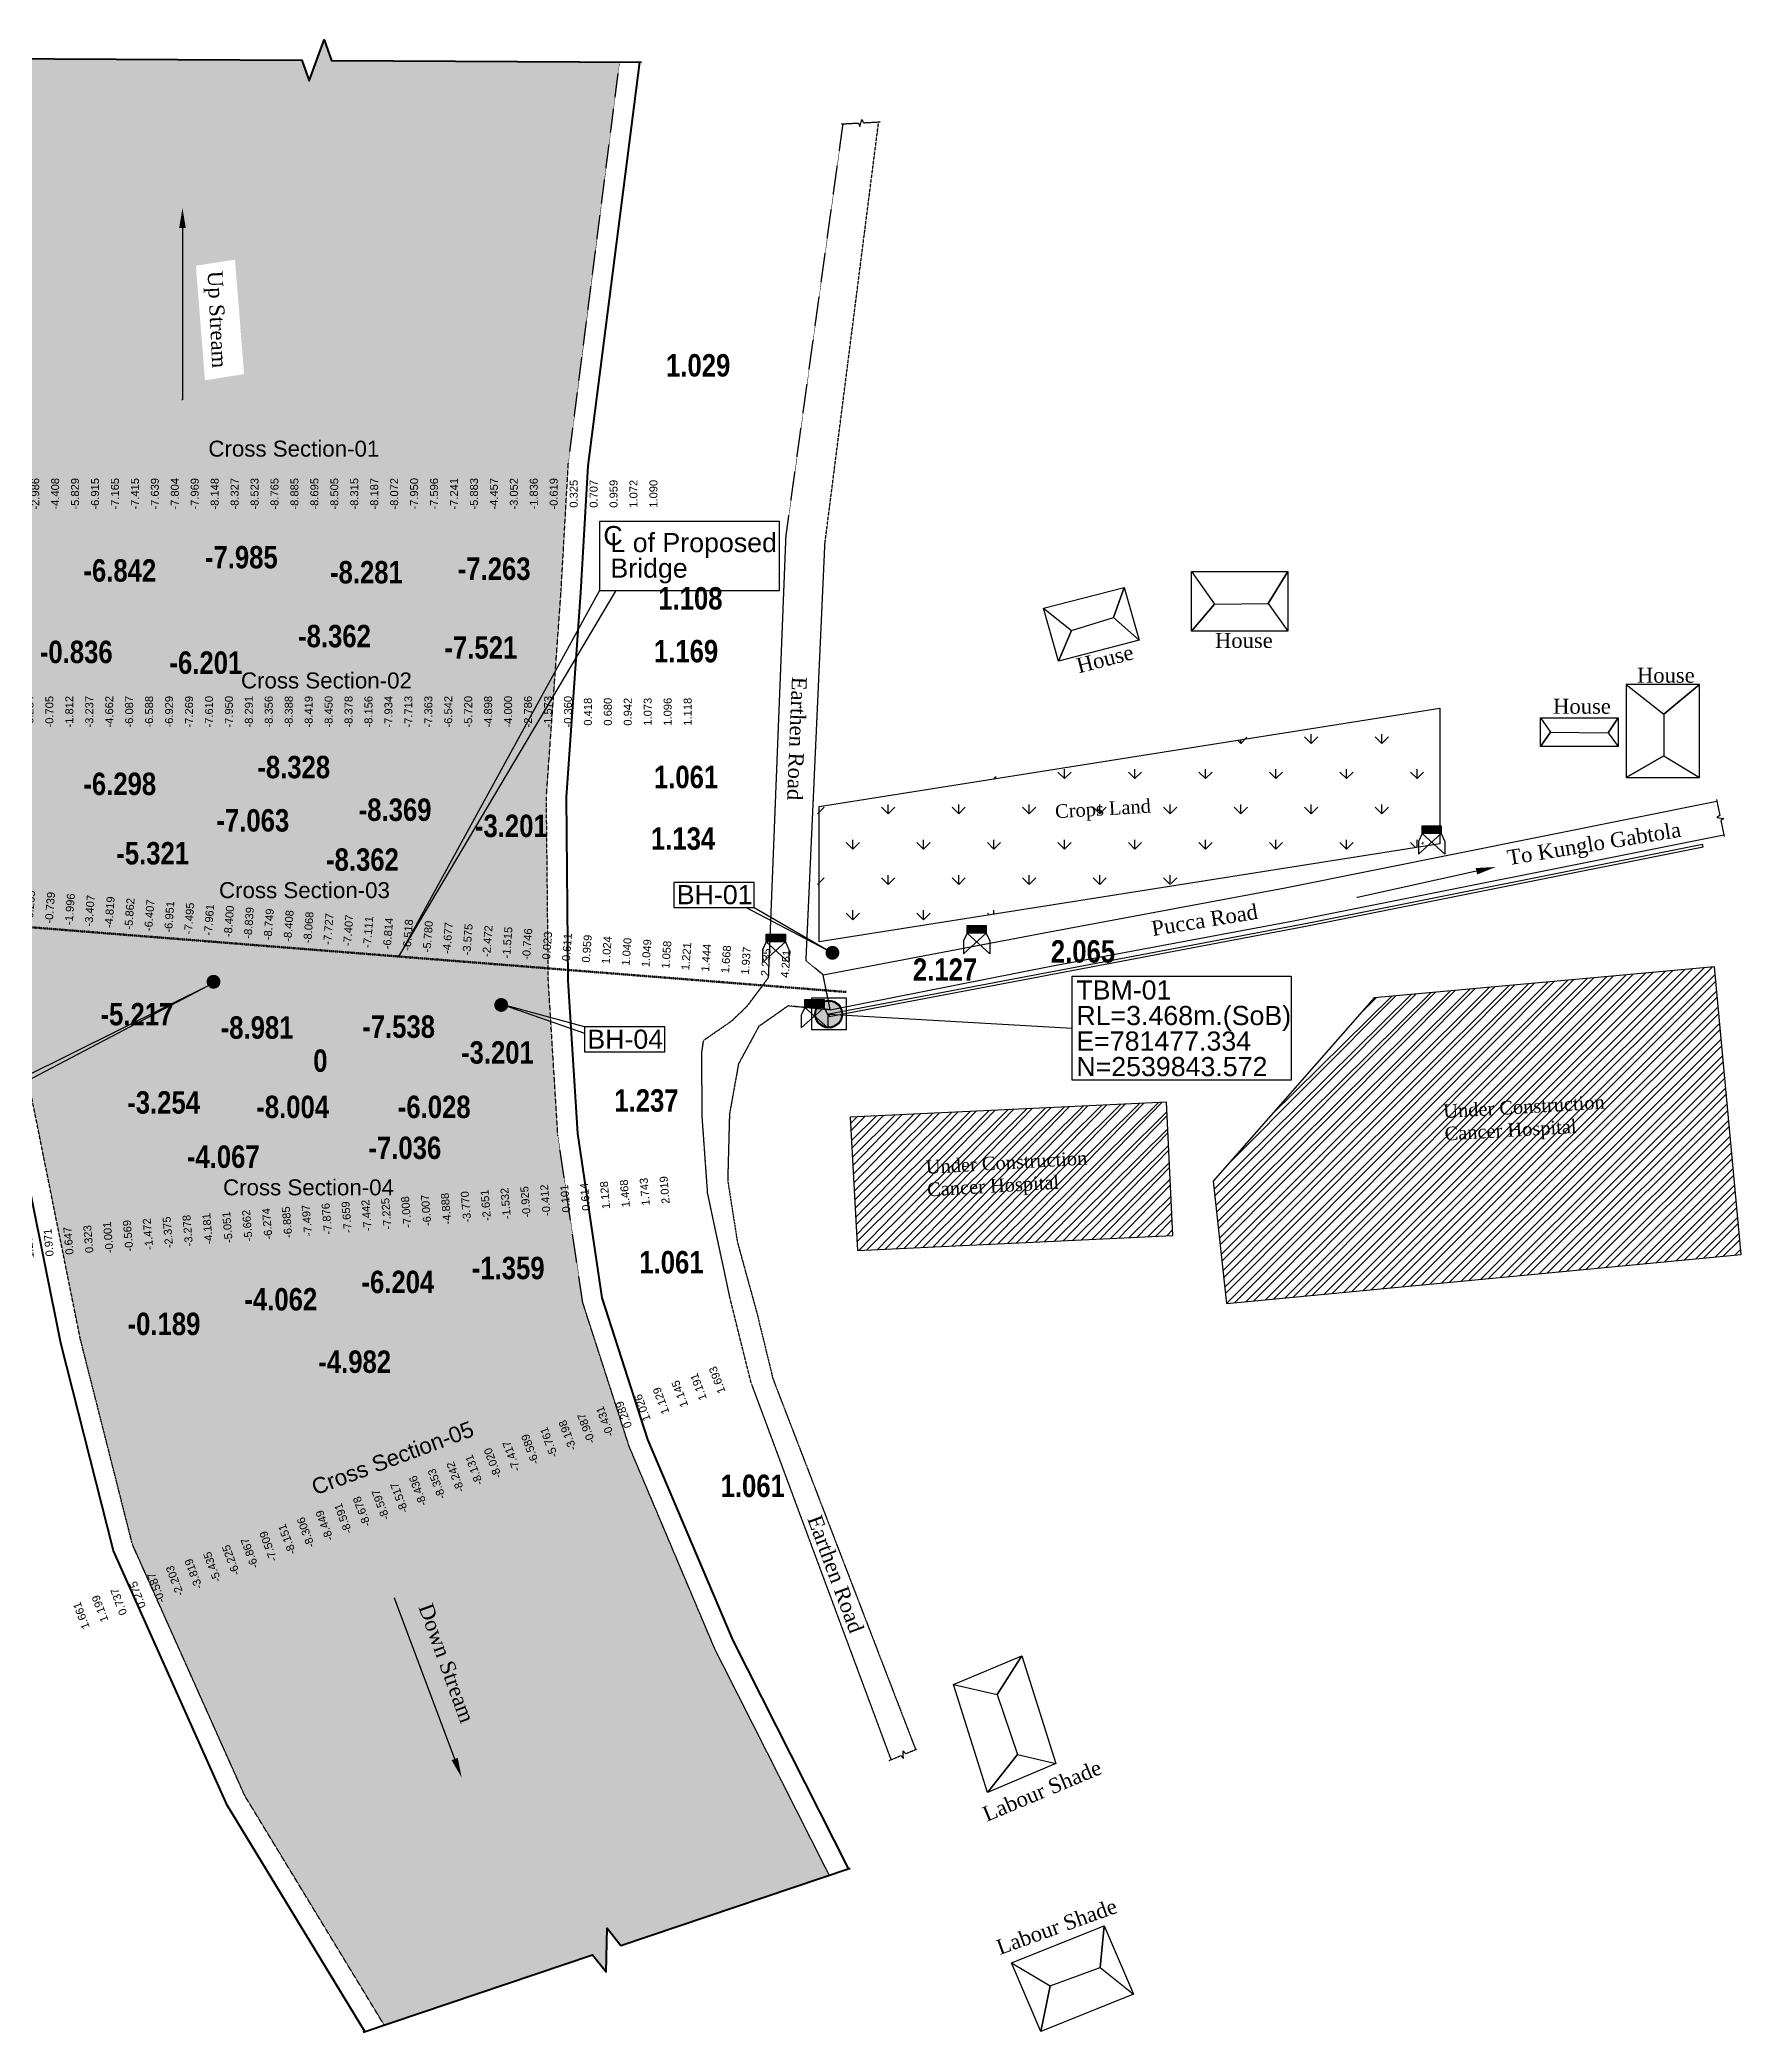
# Model space of a CAD drawing. Header units: inches. Extents: x 215676 to 3518780154, y 2761699 to 325936546.
# Drawn here: x 112227657 to 112398270, y 9362416 to 9562199 of the extents above; entities that cross this region are included whole.
import ezdxf
from ezdxf import colors
from ezdxf.entities.mleader import LeaderData, LeaderLine
from ezdxf.enums import TextEntityAlignment as Align
from ezdxf.math import Vec2, Vec3

# ---------------------------------------------------------------- set-up
doc = ezdxf.new("R2010")
doc.units = ezdxf.units.IN
doc.header["$MEASUREMENT"] = 0
for name, pattern in [('DASHED', [0.75, 0.5, -0.25]), ('DASHED2', [0.375, 0.25, -0.125]), ('DIVIDE2', [0.625, 0.25, -0.125, 0, -0.125, 0, -0.125])]:
    doc.linetypes.add(name, pattern=pattern)
for name, color, linetype in [('BM_TBM', 1, 'Continuous'), ('BORE HOLE', 1, 'Continuous'), ('Chainage_TXT', 7, 'Continuous'), ('Crops Land', 74, 'Continuous'), ('ELECTRIC POLE', 1, 'Continuous'), ('proposed', 1, 'Continuous'), ('RL', 1, 'Continuous'), ('Text', 7, 'Continuous')]:
    doc.layers.add(name, color=color, linetype=linetype)
for name, color, linetype, lineweight in [('Boundary wall', 3, 'Continuous', 30), ('BUILDING', 5, 'Continuous', 30), ('KATCHA ROAD', 7, 'Continuous', 20), ('KHAL+RIVER BANK', 160, 'Continuous', 18), ('Pucca Road', 1, 'Continuous', 30), ('SHED', 7, 'Continuous', 30), ('Water Body', 4, 'Continuous', 18), ('Water Line', 4, 'DASHED', 18)]:
    doc.layers.add(name, color=color, linetype=linetype, lineweight=lineweight)
doc.styles.add('MtXpl_Arial_Narrow', font='ARIALNB.TTF')
doc.styles.get("Standard").update_dxf_attribs({"font": 'times.ttf', "height": 1})
doc.styles.add('text', font='arial.ttf')
doc.styles.add('TR', font='times.ttf')
doc.dimstyles.get("Standard").update_dxf_attribs({"dimtxt": 0.18, "dimasz": 0.18, "dimexe": 0.18, "dimexo": 0.0625, "dimgap": 0.09, "dimtad": 0, "dimtih": 1, "dimtoh": 1, "dimdec": 4, "dimzin": 0, "dimdsep": 46, "dimtxsty": 'Standard', "dimcen": 0.09, "dimadec": 0, "dimazin": 0, "dimtfac": 1, "dimtdec": 4, "dimtofl": 0, "dimtmove": 0, "dimatfit": 3, "dimfxl": 1, "dimtolj": 1, "dimtzin": 0, "dimarcsym": 0})

# ---------------------------------------------------------------- blocks, each defined once
blk = doc.blocks.new('eeee')
at = {"layer": 'ELECTRIC POLE'}
for p, q in [((353314.0216475676, 2673550.959405303), (353313.699718081, 2673550.258974852)), ((353313.699718081, 2673549.118617038), (353315.7394676891, 2673550.959405303)), ((353313.699718081, 2673550.258974852), (353313.699718081, 2673549.118617038)), ((353314.0216475676, 2673551.64898157), (353315.7394676891, 2673551.64898157)), ((353314.0216475676, 2673550.959405303), (353314.0216475676, 2673551.64898157)), ((353315.7394676891, 2673550.959405303), (353314.0216475676, 2673550.959405303)), ((353316.0613971761, 2673549.118617038), (353314.0216475676, 2673550.959405303)), ((353315.7394676891, 2673551.64898157), (353315.7394676891, 2673550.959405303)), ((353315.7394676891, 2673550.959405303), (353316.0613971761, 2673550.258974852)), ((353316.0613971761, 2673550.258974852), (353316.0613971761, 2673549.118617038))]:
    blk.add_line(p, q, dxfattribs=at)
blk.add_solid([(353314.0216475676, 2673551.64898157), (353315.7394676891, 2673551.64898157), (353314.0216475676, 2673550.959405303), (353315.7394676891, 2673550.959405303)], dxfattribs=at)
blk = doc.blocks.new('jhg')
at = {"layer": 'RL', "lineweight": 5, "style": 'text'}
for s, p in [('1.489', (772845.2215620347, 2500598.103621385)), ('1.028', (772847.2215620347, 2500598.103621385)), ('0.568', (772849.2215620347, 2500598.103621385)), ('0.108', (772851.2215620347, 2500598.103621385)), ('-0.863', (772853.2215620347, 2500598.103621385)), ('-1.882', (772855.2215620347, 2500598.103621385)), ('-2.986', (772857.2215620347, 2500598.103621385)), ('-4.408', (772859.2215620347, 2500598.103621385)), ('-5.829', (772861.2215620347, 2500598.103621385)), ('-6.915', (772863.2215620347, 2500598.103621385)), ('-7.165', (772865.2215620347, 2500598.103621385)), ('-7.415', (772867.2215620347, 2500598.103621385)), ('-7.639', (772869.2215620347, 2500598.103621385)), ('-7.804', (772871.2215620347, 2500598.103621385)), ('-7.969', (772873.2215620347, 2500598.103621385)), ('-8.148', (772875.2215620347, 2500598.103621385)), ('-8.327', (772877.2215620347, 2500598.103621385)), ('-8.523', (772879.2215620347, 2500598.103621385)), ('-8.765', (772881.2215620347, 2500598.103621385)), ('-8.885', (772883.2215620347, 2500598.103621385)), ('-8.695', (772885.2215620347, 2500598.103621385)), ('-8.505', (772887.2215620347, 2500598.103621385)), ('-8.315', (772889.2215620347, 2500598.103621385)), ('-8.187', (772891.2215620347, 2500598.103621385)), ('-8.072', (772893.2215620347, 2500598.103621385)), ('-7.950', (772895.2215620347, 2500598.103621385)), ('-7.596', (772897.2215620347, 2500598.103621385)), ('-7.241', (772899.2215620347, 2500598.103621385)), ('-5.883', (772901.2215620347, 2500598.103621385)), ('-4.457', (772903.2215620347, 2500598.103621385)), ('-3.052', (772905.2215620347, 2500598.103621385)), ('-1.836', (772907.2215620347, 2500598.103621385)), ('-0.619', (772909.2215620347, 2500598.103621385)), ('0.325', (772911.2215620347, 2500598.103621385)), ('0.707', (772913.2215620347, 2500598.103621385)), ('0.959', (772915.2215620347, 2500598.103621385)), ('1.072', (772917.2215620347, 2500598.103621385)), ('1.090', (772919.2215620347, 2500598.103621385))]:
    blk.add_text(s, height=0.8, rotation=90, dxfattribs=at).set_placement(p, align=Align.MIDDLE_CENTER)
blk = doc.blocks.new('zxbzcbzb')
at = {"layer": 'RL', "lineweight": 5, "style": 'text'}
for s, p in [('1.044', (772845.8975965708, 2500599.668045709)), ('1.389', (772847.8975965708, 2500599.668045709)), ('1.733', (772849.8975965708, 2500599.668045709)), ('0.709', (772851.8975965708, 2500599.668045709)), ('0.137', (772853.8975965708, 2500599.668045709)), ('-0.284', (772855.8975965708, 2500599.668045709)), ('-0.705', (772857.8975965708, 2500599.668045709)), ('-1.812', (772859.8975965708, 2500599.668045709)), ('-3.237', (772861.8975965708, 2500599.668045709)), ('-4.662', (772863.8975965708, 2500599.668045709)), ('-6.087', (772865.8975965708, 2500599.668045709)), ('-6.588', (772867.8975965708, 2500599.668045709)), ('-6.929', (772869.8975965708, 2500599.668045709)), ('-7.269', (772871.8975965708, 2500599.668045709)), ('-7.610', (772873.8975965708, 2500599.668045709)), ('-7.950', (772875.8975965708, 2500599.668045709)), ('-8.291', (772877.8975965708, 2500599.668045709)), ('-8.356', (772879.8975965708, 2500599.668045709)), ('-8.388', (772881.8975965708, 2500599.668045709)), ('-8.419', (772883.8975965708, 2500599.668045709)), ('-8.450', (772885.8975965708, 2500599.668045709)), ('-8.378', (772887.8975965708, 2500599.668045709)), ('-8.156', (772889.8975965708, 2500599.668045709)), ('-7.934', (772891.8975965708, 2500599.668045709)), ('-7.713', (772893.8975965708, 2500599.668045709)), ('-7.363', (772895.8975965708, 2500599.668045709)), ('-6.542', (772897.8975965708, 2500599.668045709)), ('-5.720', (772899.8975965708, 2500599.668045709)), ('-4.898', (772901.8975965708, 2500599.668045709)), ('-4.000', (772903.8975965708, 2500599.668045709)), ('-2.786', (772905.8975965708, 2500599.668045709)), ('-1.573', (772907.8975965708, 2500599.668045709)), ('-0.360', (772909.8975965708, 2500599.668045709)), ('0.418', (772911.8975965708, 2500599.668045709)), ('0.680', (772913.8975965708, 2500599.668045709)), ('0.942', (772915.8975965708, 2500599.668045709)), ('1.073', (772917.8975965708, 2500599.668045709)), ('1.096', (772919.8975965708, 2500599.668045709)), ('1.118', (772921.8975965708, 2500599.668045709))]:
    blk.add_text(s, height=0.8, rotation=90, dxfattribs=at).set_placement(p, align=Align.MIDDLE_CENTER)
blk = doc.blocks.new('sdbfndn')
at = {"layer": 'RL', "lineweight": 5, "style": 'text'}
for s, p in [('2.169', (772886.1474310823, 2500595.00364748)), ('1.720', (772888.1474310823, 2500595.00364748)), ('0.913', (772890.1474310823, 2500595.00364748)), ('0.270', (772892.1474310823, 2500595.00364748)), ('-0.235', (772894.1474310823, 2500595.00364748)), ('-0.739', (772896.1474310823, 2500595.00364748)), ('-1.996', (772898.1474310823, 2500595.00364748)), ('-3.407', (772900.1474310823, 2500595.00364748)), ('-4.819', (772902.1474310823, 2500595.00364748)), ('-5.862', (772904.1474310823, 2500595.00364748)), ('-6.407', (772906.1474310823, 2500595.00364748)), ('-6.951', (772908.1474310823, 2500595.00364748)), ('-7.495', (772910.1474310823, 2500595.00364748)), ('-7.961', (772912.1474310823, 2500595.00364748)), ('-8.400', (772914.1474310823, 2500595.00364748)), ('-8.839', (772916.1474310823, 2500595.00364748)), ('-8.749', (772918.1474310823, 2500595.00364748)), ('-8.408', (772920.1474310823, 2500595.00364748)), ('-8.068', (772922.1474310823, 2500595.00364748)), ('-7.727', (772924.1474310823, 2500595.00364748)), ('-7.407', (772926.1474310823, 2500595.00364748)), ('-7.111', (772928.1474310823, 2500595.00364748)), ('-6.814', (772930.1474310823, 2500595.00364748)), ('-6.518', (772932.1474310823, 2500595.00364748)), ('-5.780', (772934.1474310823, 2500595.00364748)), ('-4.677', (772936.1474310823, 2500595.00364748)), ('-3.575', (772938.1474310823, 2500595.00364748)), ('-2.472', (772940.1474310823, 2500595.00364748)), ('-1.515', (772942.1474310823, 2500595.00364748)), ('-0.746', (772944.1474310823, 2500595.00364748)), ('0.023', (772946.1474310823, 2500595.00364748)), ('0.611', (772948.1474310823, 2500595.00364748)), ('0.959', (772950.1474310823, 2500595.00364748)), ('1.024', (772952.1474310823, 2500595.00364748)), ('1.040', (772954.1474310823, 2500595.00364748)), ('1.049', (772956.1474310823, 2500595.00364748)), ('1.058', (772958.1474310823, 2500595.00364748)), ('1.221', (772960.1474310823, 2500595.00364748)), ('1.444', (772962.1474310823, 2500595.00364748)), ('1.668', (772964.1474310823, 2500595.00364748)), ('1.937', (772966.1474310823, 2500595.00364748)), ('2.235', (772968.1474310823, 2500595.00364748)), ('4.251', (772970.1474310823, 2500595.00364748))]:
    blk.add_text(s, height=0.8, rotation=90, dxfattribs=at).set_placement(p, align=Align.MIDDLE_CENTER)
blk = doc.blocks.new('dfgnfgjm')
at = {"layer": 'RL', "lineweight": 5, "style": 'text'}
for s, p in [('1.809', (773051.0267442473, 2500607.305582792)), ('1.860', (773053.0267442473, 2500607.305582792)), ('1.765', (773055.0267442473, 2500607.305582792)), ('1.512', (773057.0267442473, 2500607.305582792)), ('1.260', (773059.0267442473, 2500607.305582792)), ('0.971', (773061.0267442473, 2500607.305582792)), ('0.647', (773063.0267442473, 2500607.305582792)), ('0.323', (773065.0267442473, 2500607.305582792)), ('-0.001', (773067.0267442473, 2500607.305582792)), ('-0.569', (773069.0267442473, 2500607.305582792)), ('-1.472', (773071.0267442473, 2500607.305582792)), ('-2.375', (773073.0267442473, 2500607.305582792)), ('-3.278', (773075.0267442473, 2500607.305582792)), ('-4.181', (773077.0267442473, 2500607.305582792)), ('-5.051', (773079.0267442473, 2500607.305582792)), ('-5.662', (773081.0267442473, 2500607.305582792)), ('-6.274', (773083.0267442473, 2500607.305582792)), ('-6.885', (773085.0267442473, 2500607.305582792)), ('-7.497', (773087.0267442473, 2500607.305582792)), ('-7.876', (773089.0267442473, 2500607.305582792)), ('-7.659', (773091.0267442473, 2500607.305582792)), ('-7.442', (773093.0267442473, 2500607.305582792)), ('-7.225', (773095.0267442473, 2500607.305582792)), ('-7.008', (773097.0267442473, 2500607.305582792)), ('-6.007', (773099.0267442473, 2500607.305582792)), ('-4.888', (773101.0267442473, 2500607.305582792)), ('-3.770', (773103.0267442473, 2500607.305582792)), ('-2.651', (773105.0267442473, 2500607.305582792)), ('-1.532', (773107.0267442473, 2500607.305582792)), ('-0.925', (773109.0267442473, 2500607.305582792)), ('-0.412', (773111.0267442473, 2500607.305582792)), ('0.101', (773113.0267442473, 2500607.305582792)), ('0.614', (773115.0267442473, 2500607.305582792)), ('1.128', (773117.0267442473, 2500607.305582792)), ('1.468', (773119.0267442473, 2500607.305582792)), ('1.743', (773121.0267442473, 2500607.305582792)), ('2.019', (773123.0267442473, 2500607.305582792))]:
    blk.add_text(s, height=0.8, rotation=90, dxfattribs=at).set_placement(p, align=Align.MIDDLE_CENTER)
blk = doc.blocks.new('dffmhdsrt')
at = {"layer": 'RL', "lineweight": 5, "style": 'text'}
for s, p in [('1.661', (773047.0487033459, 2500611.948592406)), ('1.199', (773049.0487033459, 2500611.948592406)), ('0.737', (773051.0487033459, 2500611.948592406)), ('0.275', (773053.0487033459, 2500611.948592406)), ('-0.587', (773055.0487033459, 2500611.948592406)), ('-2.203', (773057.0487033459, 2500611.948592406)), ('-3.819', (773059.0487033459, 2500611.948592406)), ('-5.435', (773061.0487033459, 2500611.948592406)), ('-6.225', (773063.0487033459, 2500611.948592406)), ('-6.867', (773065.0487033459, 2500611.948592406)), ('-7.509', (773067.0487033459, 2500611.948592406)), ('-8.151', (773069.0487033459, 2500611.948592406)), ('-8.306', (773071.0487033459, 2500611.948592406)), ('-8.449', (773073.0487033459, 2500611.948592406)), ('-8.591', (773075.0487033459, 2500611.948592406)), ('-8.678', (773077.0487033459, 2500611.948592406)), ('-8.597', (773079.0487033459, 2500611.948592406)), ('-8.517', (773081.0487033459, 2500611.948592406)), ('-8.436', (773083.0487033459, 2500611.948592406)), ('-8.353', (773085.0487033459, 2500611.948592406)), ('-8.242', (773087.0487033459, 2500611.948592406)), ('-8.131', (773089.0487033459, 2500611.948592406)), ('-8.020', (773091.0487033459, 2500611.948592406)), ('-7.417', (773093.0487033459, 2500611.948592406)), ('-6.589', (773095.0487033459, 2500611.948592406)), ('-5.761', (773097.0487033459, 2500611.948592406)), ('-3.198', (773099.0487033459, 2500611.948592406)), ('-0.987', (773101.0487033459, 2500611.948592406)), ('-0.431', (773103.0487033459, 2500611.948592406)), ('0.289', (773105.0487033459, 2500611.948592406)), ('1.026', (773107.0487033459, 2500611.948592406)), ('1.129', (773109.0487033459, 2500611.948592406)), ('1.145', (773111.0487033459, 2500611.948592406)), ('1.191', (773113.0487033459, 2500611.948592406)), ('1.693', (773115.0487033459, 2500611.948592406))]:
    blk.add_text(s, height=0.8, rotation=90, dxfattribs=at).set_placement(p, align=Align.MIDDLE_CENTER)

msp = doc.modelspace()

# ---------------------------------------------------------------- hatches: boundary and pattern name
at = {"layer": 'BM_TBM', "ltscale": 0.2}
h = msp.add_hatch(color=2, dxfattribs=at)
h.set_gradient(color1=(255, 255, 0), color2=(255, 255, 92), one_color=1, tint=0.6800000071525574)
edge = h.paths.add_edge_path()
edge.add_ellipse((112306763.5709307, 9464502.897827148), major_axis=(941.6691610913823, 941.6691610913823), ratio=0.9999999985270128, start_angle=0, end_angle=360)
h = msp.add_hatch(color=2, dxfattribs=at)
h.set_gradient(color1=(255, 255, 0), color2=(255, 255, 92), one_color=1, tint=0.6800000071525574)
edge = h.paths.add_edge_path()
edge.add_ellipse((112306763.5709307, 9464502.897827148), major_axis=(941.6691610913823, 941.6691610913823), ratio=0.9999999985270128, start_angle=0, end_angle=360)
at = {"layer": 'BORE HOLE', "ltscale": 0.2}
for points in [[(112307783.5343859, 9470917.236291885, 1), (112306497.3557818, 9470382.62396431, 1)], [(112245717.2868426, 9468011.956142426, 1), (112244431.1082385, 9467477.34381485, 1)], [(112274567.3220904, 9465690.551605225, 1), (112273281.1435015, 9465155.939277649, 1)]]:
    msp.add_hatch(color=256, dxfattribs=at).paths.add_polyline_path(points)
at = {"layer": 'BUILDING', "lineweight": 20, "ltscale": 0.2}
h = msp.add_hatch(dxfattribs=at)
h.set_pattern_fill('ANSI32', color=256, scale=3371.745232298785, style=0)
h.set_pattern_definition([(45, (-660144862.4290693, -2491106631.102173), (-894.0689693219556, 894.0689693219558), []), (45, (-660144266.3830793, -2491106631.102173), (-894.0689693219556, 894.0689693219558), [])])
h.paths.add_polyline_path([(112345322.7764971, 9447738.414318085), (112346666.2328722, 9435488.012458801), (112398270.1997149, 9440387.501699448), (112395591.40815, 9469259.538835526), (112361462.6937945, 9466129.5817585)])
h.paths.add_polyline_path([(112340642.82531, 9455676.565038681), (112308915.5690081, 9454155.607416153), (112309639.5810168, 9440791.67432785), (112341283.6760027, 9442308.385976791)])
h.paths.add_polyline_path([(112368208.3075556, 9450956.637590596), (112384761.4879116, 9451925.646982515), (112384458.3399314, 9457104.196573956), (112367905.1595754, 9456135.187182037)], flags=24)
h.paths.add_polyline_path([(112316316.5974879, 9445356.835012624), (112332869.7778438, 9446325.844404543), (112332566.6298636, 9451504.393995984), (112316013.4495077, 9450535.384604065)], flags=24)
at = {"layer": 'Crops Land'}
h = msp.add_hatch(dxfattribs=at)
h.set_pattern_fill('GRASS', color=256, scale=5000)
h.set_pattern_definition([(90, (-660144862.4290693, -2491106631.102173), (-3535.533904999999, 3535.533904999999), [937.5, -6133.567814999999]), (45, (-660144862.4290693, -2491106631.102173), (-3535.533905932738, 3535.533905932738), [937.5000000000001, -4062.5]), (135, (-660144862.4290693, -2491106631.102173), (-3535.533905932738, -3535.533905932738), [937.5, -4062.5])])
h.paths.add_polyline_path([(112368047.9659197, 9481578.420684814), (112368047.9659197, 9495168.9920578), (112305820.3137286, 9485337.514032364), (112305820.3137286, 9471746.942659378)])
h.paths.add_polyline_path([(112329145.8321024, 9483318.754916176), (112339205.5415022, 9483907.641926331), (112339036.4110284, 9486796.826757574), (112328976.7016286, 9486207.939747421)], flags=24)
at = {"layer": 'Water Line', "linetype": 'Continuous', "lineweight": 9, "ltscale": 15, "true_color": 0x7aafdf}
h = msp.add_hatch(dxfattribs=at)
h.set_pattern_fill('ANSI33', color=143, scale=8000, angle=25)
h.set_pattern_definition([(70, (-660144862.4290693, -2491106631.102173), (-1879.385241571816, 684.0402866513374), []), (70, (-660143580.7163007, -2491106033.429696), (-1879.385241571816, 684.0402866513374), [999.9999999999993, -499.9999999999997])])
h.paths.add_polyline_path([(112280653.5686724, 9519671.77158928), (112285798.1209185, 9559962.20834732), (112256913.8580248, 9560134.175106049), (112256176.1392291, 9562199.211807251), (112254651.6299822, 9558086.999031067), (112253913.9111865, 9560152.035736084), (112225034.8856432, 9560323.97131157), (112223047.0480273, 9546872.626403809), (112221426.0688097, 9536275.814277649), (112220730.1987231, 9516954.05693245), (112221692.7786028, 9499864.423732758), (112223214.1754839, 9478205.075429916), (112223383.8624804, 9477079.740093231), (112278598.3896563, 9472777.00863266), (112278455.3294146, 9486312.969892502), (112279928.3233416, 9506906.403596878)])
h.paths.add_polyline_path([(112278598.3896563, 9472777.00863266), (112223383.8624804, 9477079.740093231), (112224360.813225, 9470600.76817894), (112278786.8336413, 9465606.586093903), (112278650.9045336, 9467808.19706726)])
h.paths.add_polyline_path([(112278786.8336413, 9465606.586093903), (112224360.813225, 9470600.76817894), (112225636.9053271, 9462137.941532135), (112231714.9757769, 9431945.098218918), (112236941.2277758, 9411331.420240402), (112248222.9123614, 9386104.331453323), (112262192.2305682, 9363128.535959244), (112283071.154793, 9370164.3794384), (112284439.9173815, 9368451.167675018), (112284545.3140032, 9372835.607656479), (112285914.076607, 9371122.39589119), (112306820.7429583, 9378167.588001251), (112295356.124718, 9400833.997255325), (112286762.5122454, 9421150.038619995), (112282099.4838488, 9435594.815158844), (112279606.2124102, 9452335.306316376)])
h.paths.add_polyline_path([(112243305.2281268, 9539550.192918777), (112244215.8761218, 9528063.528446198), (112248138.8086321, 9528675.941785812), (112247228.1606371, 9540162.606258392)], flags=16)

# ---------------------------------------------------------------- linework, layer by layer
for points in [[(112283790.9970023, 9506964.692982763), (112301826.5363995, 9506964.692982763), (112301826.5363995, 9513905.014320806), (112283790.9970023, 9513905.014320806)], [(112291242.150973, 9475202.79342604), (112299301.4950852, 9475202.79342604), (112299301.4950852, 9477707.801932998), (112291242.150973, 9477707.801932998)], [(112282271.9953014, 9460707.884862777), (112290331.3394136, 9460707.884862777), (112290331.3394136, 9463212.893369734), (112282271.9953014, 9463212.893369734)]]:
    msp.add_lwpolyline(points, close=True)
for points in [[(112283790.9970023, 9506964.692982763), (112263667.1525292, 9470278.927859336), (112285464.7358117, 9506964.692982763)], [(112299301.4950852, 9475202.79342604), (112307236.7097722, 9470586.671725072), (112298472.4397263, 9475202.79342604)], [(112216453.1402424, 9453425.399956822), (112245181.6873302, 9467689.094894156), (112216453.1402424, 9452593.264200687)], [(112282271.9953014, 9463212.893369734), (112274028.8136957, 9465470.707920909), (112282271.9953014, 9462579.554816604)]]:
    msp.add_lwpolyline(points)
at = {"elevation": -10495.00355915564}
msp.add_lwpolyline([(112331175.311928, 9468323.768770218), (112353132.8057635, 9468323.768770218), (112353132.8057635, 9457869.47857666), (112331175.311928, 9457869.47857666)], close=True, dxfattribs=at)
at = {"layer": 'BM_TBM', "elevation": -8464.184627298235}
msp.add_lwpolyline([(112305063.4046099, 9466121.459415436), (112308506.3841937, 9466121.459415436), (112308506.3841937, 9462926.163633347), (112305063.4046099, 9462926.163633347)], close=True, dxfattribs=at)
at = {"layer": 'BM_TBM'}
for major_axis, ratio, start_param, end_param in [((941.6691610913823, 941.6691610913823), 0.9999999985270126, 5.497787143045644, 11.78097245022523), ((941.6691610913823, 941.6691610913823), 0.9999999985270126, 5.497787143045644, 11.78097245022523), ((-987.5904524701356, 987.5904524701365), 0.9999999992006499, 3.926990817386916, 10.2101761245665), ((-987.5904524701356, 987.5904524701365), 0.9999999992006499, 3.926990817386916, 10.2101761245665), ((972.2833554080814, 972.2833554080814), 0.999999998828293, 5.497787143196285, 11.78097245037587), ((972.2833554080814, 972.2833554080814), 0.999999998828293, 5.497787143196285, 11.78097245037587), ((956.9762582384941, 956.9762582384941), 0.9999999986687579, 5.497787143116517, 11.7809724502961), ((956.9762582384941, 956.9762582384941), 0.9999999986687579, 5.497787143116517, 11.7809724502961), ((-926.3620634861194, 926.3620634861194), 0.9999999998729082, 3.926990817050788, 10.21017612423037), ((-926.3620634861194, 926.3620634861194), 0.9999999998729082, 3.926990817050788, 10.21017612423037)]:
    msp.add_ellipse((112306763.5709307, 9464502.897827148, 3468), major_axis=major_axis, ratio=ratio, start_param=start_param, end_param=end_param, dxfattribs=at)
msp.add_point((112306763.5709307, 9464502.897827148, 3468), dxfattribs=at)
msp.add_point((112306763.5709307, 9464502.897827148, 3468), dxfattribs=at)
at = {"layer": 'Boundary wall', "lineweight": 30}
msp.add_lwpolyline([(112394400.5779955, 9481509.952358246), (112354747.9268267, 9473589.964931488), (112306763.2236712, 9464502.703044891), (112306809.7414324, 9464257.068971634), (112354795.6700823, 9473344.56293869), (112394449.5443347, 9481264.794662476)], close=True, dxfattribs=at)
at = {"layer": 'BUILDING', "lineweight": 30}
for points in [[(112361462.6937945, 9466129.5817585), (112345322.7764971, 9447738.414318085), (112346666.2328722, 9435488.012458801), (112398270.1997149, 9440387.501699448), (112395591.40815, 9469259.538835526)], [(112340642.82531, 9455676.565038681), (112308915.5690081, 9454155.607416153), (112309639.5810168, 9440791.67432785), (112341283.6760027, 9442308.385976791), (112340642.82531, 9455676.565038681)]]:
    msp.add_lwpolyline(points, close=True, dxfattribs=at)
at = {"layer": 'Crops Land'}
msp.add_lwpolyline([(112305820.3137286, 9485337.514032364), (112368047.9659197, 9495168.9920578), (112368047.9659197, 9481578.420684814), (112305820.3137286, 9471746.942659378)], close=True, dxfattribs=at)
at = {"layer": 'KATCHA ROAD', "linetype": 'DASHED2', "lineweight": 25, "ltscale": 2}
for p, q in [((112314010.5415576, 9390150.179000854, 6926), (112314257.2469256, 9389880.53322792, 6926)), ((112314257.2469256, 9389880.53322792, 6926), (112314225.9223101, 9390610.81281662, 6926)), ((112314225.9223101, 9390610.81281662, 6926), (112314472.6276629, 9390341.167041779, 6926))]:
    msp.add_line(p, q, dxfattribs=at)
for points in [[(112300738.1676714, 9468172.460271835), (112302489.5999835, 9512430.399902344), (112308212.134743, 9553779.438709259)], [(112306918.8854449, 9464927.77528572), (112306205.6647418, 9468440.157554626), (112304498.8150408, 9469860.611749649), (112306395.694298, 9511746.146007538), (112311774.9743426, 9553966.781808853)], [(112308032.3830645, 9553769.986913681), (112309743.8994524, 9553859.98276329), (112309886.7607348, 9553523.585638046), (112310100.3483355, 9554222.63488388), (112310243.2096484, 9553886.23775673), (112311954.7260058, 9553976.233606339)]]:
    msp.add_lwpolyline(points, dxfattribs=at)
for points, elevation in [([(112299028.1624224, 9427368.533706665), (112296909.7787402, 9435876.074338913), (112294629.9182818, 9446528.847415924), (112294093.4762957, 9454052.360359192), (112294029.3449023, 9460536.820026398), (112294218.4918749, 9461873.809335709), (112297043.5749743, 9463823.1921978), (112298612.3790057, 9465325.4431324), (112300738.1676714, 9468172.460271835), (112300738.1676714, 9468172.460271835)], 10989), ([(112306918.8854449, 9464927.77528572), (112302687.131798, 9465319.22003746), (112299751.1779406, 9463265.225177765), (112297713.953377, 9459500.46275711), (112296814.752373, 9454468.756233215), (112296636.2692187, 9447816.331729889), (112297607.7382739, 9441642.417417526), (112299582.0218127, 9434459.241977692), (112301174.1864398, 9427924.747594833), (112315478.6924517, 9390756.990711212)], 10989), ([(112299028.1624224, 9427368.533706665), (112313004.476784, 9389734.355329514)], 2863), ([(112312838.1257708, 9389665.599636078), (112314010.5415576, 9390150.179000854)], 2863), ([(112314472.6276629, 9390341.167041779), (112315645.0434496, 9390825.746408463)], 6926)]:
    msp.add_lwpolyline(points, dxfattribs=dict(at, elevation=elevation))
at = {"layer": 'KHAL+RIVER BANK', "lineweight": 40, "ltscale": 15}
for points in [[(112222834.9451067, 9560337.068986893), (112253913.9111865, 9560152.035736084), (112254651.6299822, 9558086.999031067), (112256176.1392291, 9562199.211807251), (112256913.8580248, 9560134.175106049), (112287992.8241045, 9559949.141853333)], [(112260249.5952685, 9362473.900798798), (112246448.5709307, 9385172.897827148), (112235044.9959948, 9410672.546899796), (112229764.1092761, 9431501.718137741), (112223666.5682147, 9461791.281930923), (112221224.6670611, 9477985.556684494), (112219696.7231371, 9499738.112035751), (112218728.1714098, 9516933.769062042), (112219431.5368426, 9536463.644382477), (112221069.2773669, 9547170.030138016), (112223014.9419177, 9560335.997348785)], [(112308735.6361163, 9378812.874528885), (112297171.570946, 9401675.897827148), (112288638.7719653, 9421848.170871735), (112284053.3903124, 9436052.419149399), (112281597.0969012, 9452544.629907608), (112280650.2527392, 9467880.435922623), (112280456.0845263, 9486252.090902328), (112281924.2721789, 9506778.32959938), (112282646.3624957, 9519488.164791107), (112287812.8273089, 9559950.21349144)], [(112260079.0199664, 9362416.419811249), (112283071.154793, 9370164.3794384), (112284439.9173815, 9368451.167675018), (112284545.3140032, 9372835.607656479), (112285914.076607, 9371122.39589119), (112308906.2114336, 9378870.355516434)]]:
    msp.add_lwpolyline(points, dxfattribs=at)
at = {"layer": 'proposed', "linetype": 'DIVIDE2', "lineweight": 53, "ltscale": 4, "elevation": 3468}
msp.add_lwpolyline([(112218808.2303774, 9473839.41992569), (112308526.074681, 9466718.435792983)], dxfattribs=at)
at = {"layer": 'Pucca Road', "ltscale": 0.5, "elevation": 9024}
for points in [[(112306205.6647418, 9468440.157554626), (112328372.4947131, 9472656.758369446), (112352534.3180163, 9477174.806869507), (112395825.5472338, 9485846.789548874)], [(112395788.6379321, 9486022.964754105), (112396125.9132159, 9484413.084754944), (112395815.4076006, 9484220.319005966), (112396538.9446948, 9484116.474924088), (112396228.4390643, 9483923.709178925), (112396565.7143481, 9482313.82917595)], [(112306918.8854449, 9464927.77528572), (112329045.6436236, 9469294.01540947), (112353212.9852526, 9473813.095788956), (112396528.8050463, 9482490.004383087)]]:
    msp.add_lwpolyline(points, dxfattribs=at)
at = {"layer": 'SHED', "lineweight": 30}
for points in [[(112343145.4015429, 9508877.095470428), (112352803.7666094, 9508877.095470428), (112352803.7666094, 9502908.41583252), (112343145.4015429, 9502908.41583252)], [(112328309.3511279, 9505196.411317825), (112336412.1448596, 9507285.448957443), (112337906.738991, 9501996.93208313), (112329803.9452746, 9499907.894443512)], [(112394085.4630663, 9497568.601861954), (112386736.2686694, 9497568.601861954), (112386736.2686694, 9488235.110866547), (112394085.4630663, 9488235.110866547)], [(112378141.4376757, 9494208.543989182), (112385926.6118243, 9494208.543989182), (112385926.6118243, 9491346.27607727), (112378141.4376757, 9491346.27607727)], [(112319295.880852, 9397261.453073502), (112326148.24984, 9400164.510557175), (112329559.4487536, 9389352.693172455), (112322707.0797656, 9386449.63569069)], [(112325089.2722666, 9369364.900978088), (112334381.208195, 9373086.045434952), (112337341.3003886, 9366211.720726013), (112328049.3644602, 9362490.57626915)]]:
    msp.add_lwpolyline(points, close=True, dxfattribs=at)
for points in [[(112343145.4015429, 9508877.095470428), (112345458.5014117, 9505623.526985168), (112343145.4015429, 9502908.41583252), (112345458.5014117, 9505623.526985168), (112350851.9497454, 9505678.102285385), (112352803.7666094, 9508877.095470428), (112350851.9497454, 9505678.102285385), (112352803.7666094, 9502908.41583252)], [(112328309.3511279, 9505196.411317825), (112331105.4726794, 9502974.483070374), (112329803.9452746, 9499907.894443512), (112331105.4726794, 9502974.483070374), (112335335.5033801, 9504268.604585648), (112336412.1448596, 9507285.448957443), (112335335.5033801, 9504268.604585648), (112337906.738991, 9501996.93208313)], [(112386736.2686694, 9497568.601861954), (112390513.8559649, 9494574.492269516), (112394085.4630663, 9497568.601861954), (112390513.8559649, 9494574.492269516), (112390513.8559649, 9490410.86929512), (112386736.2686694, 9488235.110866547), (112390513.8559649, 9490410.86929512), (112394085.4630663, 9488235.110866547)], [(112378141.4376757, 9494208.543989182), (112379139.0657732, 9492786.10344696), (112378141.4376757, 9491346.27607727), (112379139.0657732, 9492786.10344696), (112384930.3003161, 9492696.742553711), (112385926.6118243, 9494208.543989182), (112384930.3003161, 9492696.742553711), (112385926.6118243, 9491346.27607727)], [(112319295.880852, 9397261.453073502), (112323666.416878, 9396273.322500229), (112326148.24984, 9400164.510557175), (112323666.416878, 9396273.322500229), (112325697.1986773, 9390267.822271347), (112322707.0797656, 9386449.63569069), (112325697.1986773, 9390267.822271347), (112329559.4487536, 9389352.693172455)], [(112325089.2722666, 9369364.900978088), (112328966.4777873, 9367070.317045212), (112328049.3644602, 9362490.57626915), (112328966.4777873, 9367070.317045212), (112333979.0880167, 9368914.127473831), (112334381.208195, 9373086.045434952), (112333979.0880167, 9368914.127473831), (112337341.3003886, 9366211.720726013)]]:
    msp.add_lwpolyline(points, dxfattribs=at)
at = {"layer": 'Water Body', "linetype": 'DASHED2', "lineweight": 30, "ltscale": 15}
for points in [[(112262192.2305682, 9363128.535959244), (112248222.9123614, 9386104.331453323), (112236941.2277758, 9411331.420240402), (112231714.9757769, 9431945.098218918), (112225636.9053271, 9462137.941532135), (112223214.1754839, 9478205.075429916), (112221692.7786028, 9499864.423732758), (112220730.1987231, 9516954.05693245), (112221426.0688097, 9536275.814277649), (112223047.0480273, 9546872.626403809), (112225034.8856432, 9560323.97131157)], [(112306820.7429583, 9378167.588001251), (112295356.124718, 9400833.997255325), (112286762.5122454, 9421150.038619995), (112282099.4838488, 9435594.815158844), (112279606.2124102, 9452335.306316376), (112278650.9045336, 9467808.19706726), (112278455.3294146, 9486312.969892502), (112279928.3233416, 9506906.403596878), (112280653.5686724, 9519671.77158928), (112285798.1209185, 9559962.20834732)]]:
    msp.add_lwpolyline(points, dxfattribs=at)

# ---------------------------------------------------------------- block references
at = {"layer": 'Chainage_TXT', "xscale": 1000, "yscale": 1000, "zscale": 1000}
for name, p in [('jhg', (-660630032.3748701, -2491081424.155331)), ('zxbzcbzb', (-660629283.6934888, -2491104842.631633))]:
    msp.add_blockref(name, p, dxfattribs=at)
for name, p, rotation in [('sdbfndn', (-848581426.0117872, -2425106471.000172, 17825.1864751212), 355.6388684041351), ('dfgnfgjm', (-446010682.9545362, -2547710961.029019), 4.864204723822248), ('dffmhdsrt', (256077759.1908953, -2604016982.20911), 20.3290875241062)]:
    msp.add_blockref(name, p, dxfattribs=dict(at, rotation=rotation))
at = {"layer": 'Text', "xscale": 1123.915077434745, "yscale": 1123.915077434745, "zscale": 1123.915077434745}
for p in [(-284728689.7698438, -2995361620.487381, -3.045521168587584e-07), (-284794468.7698286, -2995372499.487382, -3.045521168587584e-07), (-284774316.7698438, -2995371605.487381, -3.045521168587584e-07), (-284790585.7698286, -2995379052.487381, -3.045521168587584e-07)]:
    msp.add_blockref('eeee', p, dxfattribs=at)

# ---------------------------------------------------------------- texts
at = {"layer": 'RL', "style": 'MtXpl_Arial_Narrow'}
for s, p in [('1.029', (112290455.0451891, 9528437.242189407)), ('-6.842', (112232025.1557086, 9507866.009271622)), ('-7.985', (112244212.4452746, 9509199.008571625)), ('-8.281', (112256755.5692675, 9507688.27466774)), ('-7.263', (112269565.5606005, 9508043.740953445)), ('1.108', (112289672.5797808, 9505071.816841125)), ('-0.836', (112227657.9993975, 9499699.347820282)), ('-8.362', (112253553.0663683, 9501289.86985588)), ('-7.521', (112268231.1900256, 9500134.602239609)), ('1.169', (112289238.5562823, 9499775.812421799)), ('-6.201', (112240654.1147234, 9498623.868337631)), ('-8.328', (112249466.06234, 9488152.977319717)), ('-6.298', (112232018.2564776, 9486470.076244354)), ('1.061', (112289238.5562823, 9487158.651563644)), ('-8.369', (112259630.3077166, 9483877.700170517)), ('-7.063', (112245364.7057269, 9482808.882341385)), ('-3.201', (112271288.0048144, 9482257.091262817)), ('-5.321', (112235320.9571154, 9479509.05771637)), ('1.134', (112288939.2604754, 9480981.42071724)), ('-8.362', (112256356.3527758, 9478874.332963943)), ('2.065', (112329045.5709155, 9469668.897829056, 2073)), ('2.127', (112315210.0081255, 9467841.85534668)), ('-5.217', (112233739.8492663, 9463370.230060577)), ('-8.981', (112245790.0866168, 9462032.69336319)), ('-7.538', (112259982.5945208, 9462121.862670898)), ('-3.201', (112269890.5680468, 9459535.955669403)), ('0', (112255075.7502978, 9458714.015932083)), ('-3.254', (112236420.1927722, 9454523.064310074)), ('-8.004', (112249363.0400317, 9454077.217773438)), ('-6.028', (112263555.547951, 9454077.217773438)), ('1.237', (112285266.9539874, 9454722.648441315)), ('-7.036', (112260609.9318316, 9449975.43545723)), ('-4.067', (112242400.6826251, 9449083.745298386)), ('-1.359', (112270975.7011492, 9437918.288433075)), ('1.061', (112287773.9313433, 9438505.217338562)), ('-6.204', (112259909.6288378, 9436523.405475616)), ('-4.062', (112248169.4449847, 9434782.51327324)), ('-0.189', (112236455.8985064, 9432316.629867554)), ('-4.982', (112255581.1042254, 9428524.455505371)), ('1.061', (112295926.1267169, 9416076.176221848))]:
    msp.add_text(s, height=2248.172575987745, rotation=359.9994752229057, dxfattribs=at).set_placement(p)
at = {"layer": 'Text', "style": 'TR'}
for s, rotation, p in [('Up Stream', 272.7810089976654, (112245226.4148028, 9539029.470441818)), ('House', 14.50167887814438, (112331668.280968, 9499397.514139175)), ('Earthen Road', 267.7337997931433, (112303835.495415, 9498327.547462463)), ('To Kunglo Gabtola', 9.379357582566174, (112374822.0526354, 9480169.455005646)), ('Pucca Road', 9.379357582566174, (112339149.6850054, 9473063.719436646)), ('Earthen Road', 290.3729049382665, (112305305.1723101, 9414165.792892456, 2863)), ('Down Stream', 290.0064661466886, (112266307.7911608, 9405309.407028198)), ('Labour Shade', 22.66629873933638, (112322324.0883563, 9384191.347587585)), ('Labour Shade', 19.76978271415469, (112323680.7417796, 9370861.798135757))]:
    msp.add_text(s, height=1500, rotation=rotation, dxfattribs=at).set_placement(p, align=Align.MIDDLE_LEFT)
at = {"layer": 'Text', "color": 7, "lineweight": 5, "style": 'text'}
for s, rotation, p in [('Cross Section-01', 359.991506850945, (112244558.1143725, 9520406.519836426)), ('Cross Section-02', 359.991506850945, (112247825.0178301, 9497162.98796463)), ('Cross Section-03', 359.991506850945, (112245623.9163592, 9476131.52289772)), ('Cross Section-04', 359.991506850945, (112246028.0309527, 9446332.016036987)), ('Cross Section-05', 20.55654773710251, (112255284.1371691, 9416235.202804565))]:
    msp.add_text(s, height=1600, rotation=rotation, dxfattribs=at).set_placement(p)
at = {"layer": 'Text', "style": 'TR'}
for p in [(112345505.881798, 9501970.897499084), (112387822.5953753, 9498487.22247696), (112379415.0094988, 9495373.460803986)]:
    msp.add_text('House', height=1500, dxfattribs=at).set_placement(p, align=Align.MIDDLE_LEFT)
at = {"layer": 'Text', "color": 30, "true_color": 0xf26722, "char_height": 1920, "attachment_point": 1, "line_spacing_factor": 0.8, "style": 'text'}
for s, insert in [('{\\C6;C}', (112284167.6868542, 9513445.90450457)), ('{\\C6;L of Proposed Bridge}', (112284875.2591804, 9512746.66875589)), ('{\\C6;BH-01}', (112291530.065409, 9477440.949851282)), ('{\\C6;BH-04}', (112282559.9097374, 9462946.041288018))]:
    msp.add_mtext_dynamic_manual_height_columns(s, width=19617.59332777001, gutter_width=45000, heights=[0], dxfattribs=dict(at, insert=insert))
at = {"layer": 'Text', "char_height": 1355.448139022587, "attachment_point": 1, "rotation": 3.3502238183543636, "style": 'TR'}
for s, insert in [('Crops Land', (112329429.9955981, 9485500.526382446)), ('Under Construction Cancer Hospital', (112368358.4535449, 9455427.773817062)), ('Under Construction Cancer Hospital', (112316466.7434771, 9449827.97123909))]:
    msp.add_mtext_dynamic_manual_height_columns(s, width=19617.59332777001, gutter_width=45000, heights=[0], dxfattribs=dict(at, insert=insert))
at = {"layer": 'Text', "color": 30, "true_color": 0xf26722, "insert": (112331600.0617602, 9467882.069080353, -10495.00355915564), "char_height": 1920, "width": 23360.58443852942, "attachment_point": 1, "line_spacing_factor": 0.8, "style": 'text'}
msp.add_mtext('{\\C1;TBM-01\\C256;\\PRL=3.468m.(SoB)\\PE=781477.334\\PN=2539843.572}', dxfattribs=at)

# ---------------------------------------------------------------- leaders
msp.add_leader([(112306763.2236712, 9464502.703044891, -13248.58462729823), (112331175.311928, 9463096.623674393, -13248.58462729823)], dimstyle='Standard', override={"dimgap": 0.09, "dimtad": 0})
at = {"layer": 'Text'}
ml = msp.add_multileader_mtext('Standard', dxfattribs=at)
ml.set_content('', color=256)
ml.set_leader_properties()
ml.build(insert=Vec2(0, 0))
ml.multileader.update_dxf_attribs({"text_right_attachment_type": 6, "dogleg_length": 0.36, "arrow_head_size": 2000})
ctx = ml.context
ctx.base_point, ctx.char_height, ctx.arrow_head_size, ctx.landing_gap_size, ctx.plane_origin = Vec3(112241791.8847887, 9526604.87523079), 1000, 2000, 90, Vec3(112241959.5526049, 9545332.54436493)
ctx.right_attachment, ctx.text_align_type = 6, 2
notes = []
notes.append((ctx, [(1, (1, 1, 0), (112241971.8847888, 9526104.87523079), (-1, 0), 1.396982529655588e-08, [(0, [(112241959.5526049, 9545332.54436493)], 0, [])])]))
ctx.mtext.insert, ctx.mtext.alignment, ctx.mtext.flow_direction = Vec3(112241881.8847888, 9527104.87523079), 3, 5
ml = msp.add_multileader_mtext('Standard', dxfattribs=at)
ml.set_content('', color=256)
ml.set_leader_properties()
ml.build(insert=Vec2(0, 0))
ml.multileader.update_dxf_attribs({"text_right_attachment_type": 6, "dogleg_length": 0.36, "arrow_head_size": 2000})
ctx = ml.context
ctx.base_point, ctx.char_height, ctx.arrow_head_size, ctx.landing_gap_size, ctx.plane_origin = Vec3(112359624.0926745, 9476706.988414764), 1000, 2000, 90, Vec3(112373676.3575366, 9479255.504041672)
ctx.right_attachment, ctx.text_align_type = 6, 2
notes.append((ctx, [(1, (1, 1, 0), (112359804.0926745, 9476206.988414764), (-1, 0), 1.396982529655588e-08, [(0, [(112373676.3575366, 9479255.504041672)], 0, [])])]))
ctx.mtext.insert, ctx.mtext.alignment, ctx.mtext.flow_direction = Vec3(112359714.0926745, 9477206.988414764), 3, 5
ml = msp.add_multileader_mtext('Standard', dxfattribs=at)
ml.set_content('', color=256)
ml.set_leader_properties()
ml.build(insert=Vec2(0, 0))
ml.multileader.update_dxf_attribs({"text_right_attachment_type": 6, "dogleg_length": 0.36, "arrow_head_size": 2000})
ctx = ml.context
ctx.base_point, ctx.char_height, ctx.arrow_head_size, ctx.landing_gap_size, ctx.plane_origin, ctx.plane_x_axis, ctx.plane_y_axis = Vec3(112263208.824425, 9405934.596040726), 1000, 2000, 90, Vec3(112269961.0568774, 9387931.519374847), Vec3(-0.9365357734490636, -0.3505720254814469), Vec3(0.3505720254814469, -0.9365357734490636)
ctx.right_attachment, ctx.text_align_type = 6, 2
notes.append((ctx, [(1, (1, 1, 0), (112263208.824425, 9405934.596040726), (-1, 0), 1.396982529655588e-08, [(0, [(112269961.0568774, 9387931.519374847)], 0, [])])]))
ctx.mtext.insert, ctx.mtext.text_direction, ctx.mtext.rotation, ctx.mtext.alignment, ctx.mtext.flow_direction = Vec3(112263643.6846697, 9405029.611751556), Vec3(-0.9365357734490636, -0.3505720254814469), 3.499774476180011, 3, 5
for ctx, leaders in notes:
    for number, flags, end, landing, length, lines in leaders:
        leader = LeaderData()
        leader.index, (leader.has_last_leader_line, leader.has_dogleg_vector, leader.attachment_direction) = number, flags
        leader.last_leader_point, leader.dogleg_vector, leader.dogleg_length = Vec3(end), Vec3(landing), length
        for number, points, colour, breaks in lines:
            line = LeaderLine()
            line.index, line.vertices, line.color, line.breaks = number, Vec3.list(points), colors.encode_raw_color(colour), breaks
            leader.lines.append(line)
        ctx.leaders.append(leader)

doc.saveas('drawing.dxf')
